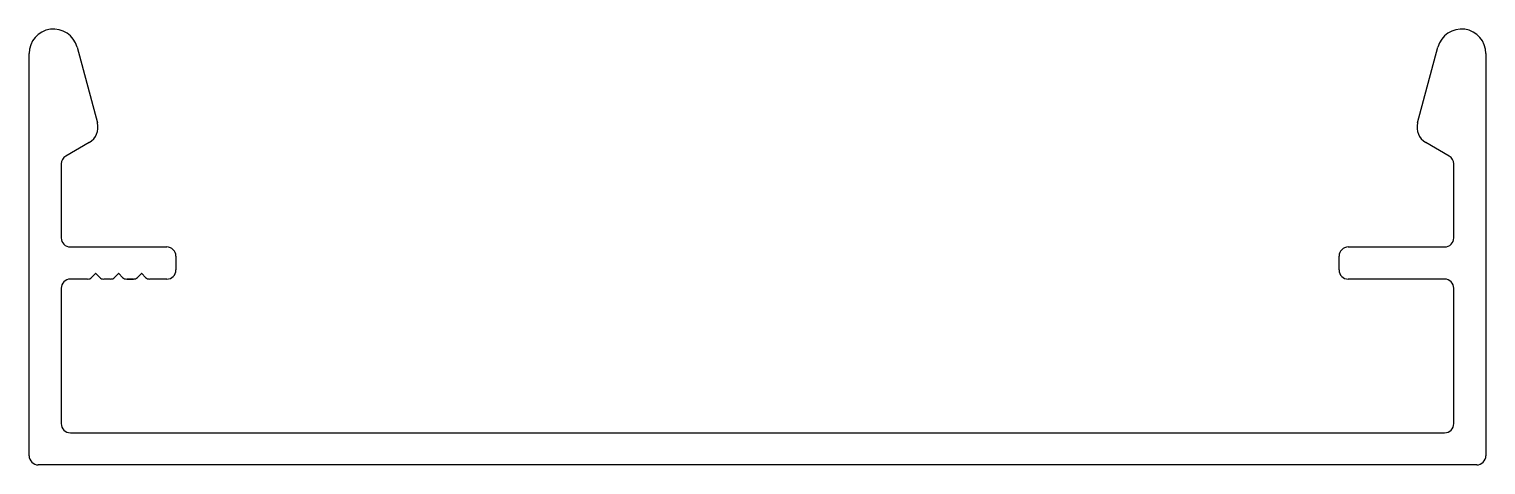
# Model space of a CAD drawing. Extents: x -31.8 to 31.7, y 3.9 to 22.9.
import ezdxf

# ---------------------------------------------------------------- set-up
doc = ezdxf.new("R2010")
doc.units = 0
doc.layers.get('0').update_dxf_attribs({"linetype": 'CONTINUOUS'})

msp = doc.modelspace()

# ---------------------------------------------------------------- linework, layer by layer
for p, q in [((-31.833, 4.253), (-31.833, 21.79)), ((-29.744, 22.065), (-28.859, 18.762)), ((28.693, 18.762), (29.578, 22.065)), ((31.667, 21.79), (31.667, 4.253)), ((-29.213, 17.907), (-30.233, 17.318)), ((30.067, 17.318), (29.047, 17.907)), ((-30.433, 16.972), (-30.433, 13.753)), ((30.267, 13.753), (30.267, 16.972)), ((-30.033, 13.353), (-25.833, 13.353)), ((25.667, 13.353), (29.867, 13.353)), ((-25.433, 12.953), (-25.433, 12.353)), ((25.267, 12.353), (25.267, 12.953)), ((-28.938, 12.197), (-29.11, 12.026)), ((-28.756, 12.026), (-28.927, 12.197)), ((-27.939, 12.197), (-28.11, 12.026)), ((-27.756, 12.026), (-27.927, 12.197)), ((-26.939, 12.197), (-27.11, 12.026)), ((-26.756, 12.026), (-26.927, 12.197)), ((-30.433, 11.553), (-30.433, 5.653)), ((-29.286, 11.953), (-30.033, 11.953)), ((-28.286, 11.953), (-28.579, 11.953)), ((-27.286, 11.953), (-27.579, 11.953)), ((-27.579, 11.953), (-27.286, 11.953)), ((-27.286, 11.953), (-27.579, 11.953)), ((-27.579, 11.953), (-27.286, 11.953)), ((-27.286, 11.953), (-27.579, 11.953)), ((-25.833, 11.953), (-26.579, 11.953)), ((29.867, 11.953), (25.667, 11.953)), ((30.267, 5.653), (30.267, 11.553)), ((-30.033, 5.253), (29.867, 5.253)), ((31.267, 3.853), (-31.433, 3.853))]:
    msp.add_line(p, q)
for centre, radius, start, end in [((-30.77, 21.79), 1.063, 15, 180), ((30.605, 21.79), 1.063, 360, 165), ((-29.593, 18.565), 0.76, 300, 15), ((29.427, 18.565), 0.76, 165, 240), ((-30.033, 16.972), 0.4, 120, 180), ((29.867, 16.972), 0.4, 0, 60), ((-30.033, 13.753), 0.4, 180, 270), ((-25.833, 12.953), 0.4, 0, 90), ((25.667, 12.953), 0.4, 90, 180), ((29.867, 13.753), 0.4, 270, 0), ((-28.933, 12.192), 0.008, 45, 135), ((-27.933, 12.192), 0.008, 45, 135), ((-26.933, 12.192), 0.008, 45, 135), ((-25.833, 12.353), 0.4, 270, 0), ((25.667, 12.353), 0.4, 180, 270), ((-30.033, 11.553), 0.4, 90, 180), ((-29.286, 12.203), 0.25, 270, 315), ((-28.579, 12.203), 0.25, 225, 270), ((-28.286, 12.203), 0.25, 270, 315), ((-27.579, 12.203), 0.25, 225, 270), ((-27.286, 12.203), 0.25, 270, 315), ((-26.579, 12.203), 0.25, 225, 270), ((29.867, 11.553), 0.4, 0, 90), ((-30.033, 5.653), 0.4, 180, 270), ((29.867, 5.653), 0.4, 270, 0), ((-31.433, 4.253), 0.4, 180, 270), ((31.267, 4.253), 0.4, 270, 0)]:
    msp.add_arc(centre, radius, start, end)

doc.saveas('drawing.dxf')
